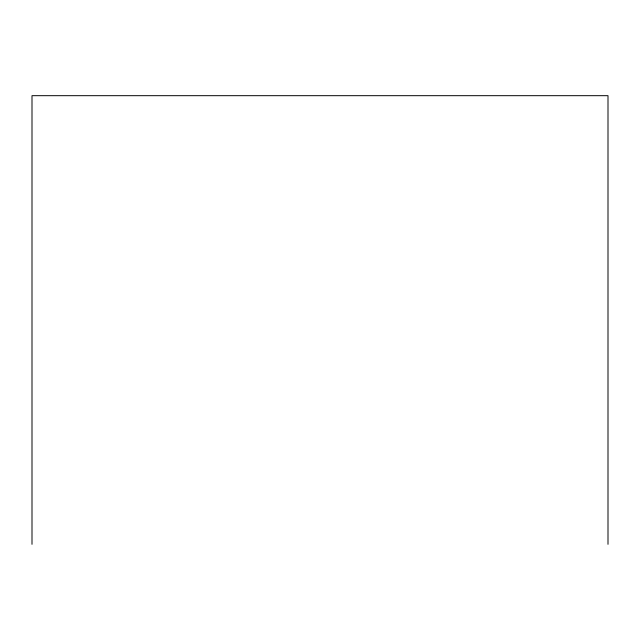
<?xml version="1.0" encoding="UTF-8"?>
<svg xmlns="http://www.w3.org/2000/svg" width="640" height="640" viewBox="0 0 640 640"><rect width="100%" height="100%" fill="white"/><g stroke="black" fill="none" stroke-linecap="round" stroke-linejoin="round"><path stroke-width="0.96" d="M608 544.32L608 95.68L32 95.68L32 544.32"/></g></svg>
